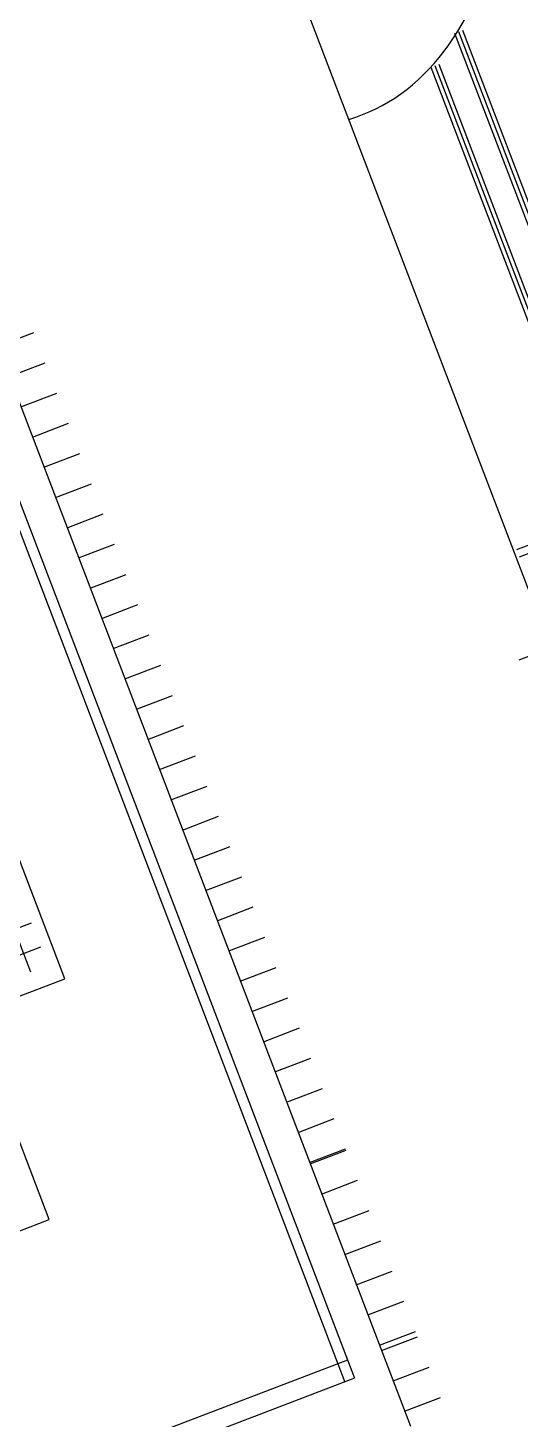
# Model space of a CAD drawing. Header units: inches. Extents: x -5597760 to 21122418, y -37133 to 23298423.
# Drawn here: x 7783813 to 8205527, y 8816458 to 10008992 of the extents above; entities that cross this region are included whole.
import ezdxf

# ---------------------------------------------------------------- set-up
doc = ezdxf.new("R2010")
doc.units = ezdxf.units.IN
doc.header["$MEASUREMENT"] = 0

# ---------------------------------------------------------------- blocks, each defined once
blk = doc.blocks.new('A$C51B40909')
for p, q in [((2.3038, 0.918, -0.1688), (2.3038, 2.918, -0.1688)), ((2.2189, 2.1764, -0.1688), (2.2189, 0.9471, -0.1688)), ((2.769, 1.918, -0.1688), (2.769, 0.082, -0.1688)), ((2.769, 1.868, -0.1688), (2.879, 1.868, -0.1688)), ((2.639, 1.818, -0.1688), (2.639, 0.182, -0.1688)), ((2.669, 1.818, -0.1688), (2.669, 0.182, -0.1688)), ((2.769, 1.818, -0.1688), (2.879, 1.818, -0.1688)), ((2.769, 1.768, -0.1688), (2.879, 1.768, -0.1688)), ((2.769, 1.718, -0.1688), (2.879, 1.718, -0.1688)), ((2.769, 1.668, -0.1688), (2.879, 1.668, -0.1688)), ((2.769, 1.618, -0.1688), (2.879, 1.618, -0.1688)), ((2.769, 1.568, -0.1688), (2.879, 1.568, -0.1688)), ((2.769, 1.518, -0.1688), (2.879, 1.518, -0.1688)), ((2.769, 1.468, -0.1688), (2.879, 1.468, -0.1688)), ((2.769, 1.418, -0.1688), (2.879, 1.418, -0.1688)), ((2.769, 1.368, -0.1688), (2.879, 1.368, -0.1688)), ((2.769, 1.318, -0.1688), (2.879, 1.318, -0.1688)), ((2.769, 1.268, -0.1688), (2.879, 1.268, -0.1688)), ((2.769, 1.218, -0.1688), (2.879, 1.218, -0.1688)), ((2.769, 1.168, -0.1688), (2.879, 1.168, -0.1688)), ((2.769, 1.118, -0.1688), (2.879, 1.118, -0.1688)), ((2.769, 1.068, -0.1688), (2.879, 1.068, -0.1688)), ((0.531, 1.0174, -0.1688), (2.2724, 1.0174, -0.1688)), ((2.769, 1.018, -0.1688), (2.879, 1.018, -0.1688)), ((0.531, 0.9774, -0.1688), (2.2724, 0.9774, -0.1688)), ((2.769, 0.968, -0.1688), (2.879, 0.968, -0.1688)), ((0.5038, 0.918, -0.1688), (2.3038, 0.918, -0.1688)), ((2.769, 0.918, -0.1688), (2.879, 0.918, -0.1688)), ((2.769, 0.868, -0.1688), (2.879, 0.868, -0.1688)), ((2.017, 0.5791, -0.1688), (2.017, 0.8591, -0.1688)), ((2.769, 0.818, -0.1688), (2.879, 0.818, -0.1688)), ((2.769, 0.768, -0.1688), (2.879, 0.768, -0.1688)), ((2.769, 0.718, -0.1688), (2.879, 0.718, -0.1688)), ((2.769, 0.668, -0.1688), (2.879, 0.668, -0.1688)), ((2.769, 0.618, -0.1688), (2.879, 0.618, -0.1688)), ((0.817, 0.5791, -0.1688), (2.017, 0.5791, -0.1688)), ((2.769, 0.568, -0.1688), (2.879, 0.568, -0.1688)), ((2.769, 0.518, -0.1688), (2.879, 0.518, -0.1688)), ((2.769, 0.516, -0.1688), (2.879, 0.516, -0.1688)), ((2.769, 0.466, -0.1688), (2.879, 0.466, -0.1688)), ((2.769, 0.416, -0.1688), (2.879, 0.416, -0.1688)), ((2.769, 0.366, -0.1688), (2.879, 0.366, -0.1688)), ((2.769, 0.316, -0.1688), (2.879, 0.316, -0.1688)), ((2.769, 0.266, -0.1688), (2.879, 0.266, -0.1688)), ((2.769, 0.216, -0.1688), (2.879, 0.216, -0.1688)), ((2.669, 0.212, -0.1688), (0.2881, 0.212, -0.1688)), ((2.769, 0.207, -0.1688), (2.879, 0.207, -0.1688)), ((2.769, 0.207, -0.1688), (2.879, 0.207, -0.1688)), ((2.669, 0.182, -0.1688), (0.2881, 0.182, -0.1688)), ((2.769, 0.157, -0.1688), (2.879, 0.157, -0.1688)), ((2.769, 0.107, -0.1688), (2.879, 0.107, -0.1688))]:
    blk.add_line(p, q)
blk = doc.blocks.new('A$C62731D1C')
for p, q in [((0.0963, 0.3882, 0.6857), (0.0963, 2.1408, 0.6857)), ((0.4664, 1.4437, 0.6857), (0.4664, 0.312, 0.6857)), ((0.4784, 1.4437, 0.6857), (0.4784, 0.312, 0.6857)), ((0.4904, 1.4437, 0.6857), (0.4904, 0.312, 0.6857)), ((0.3683, 1.4076, 0.6857), (0.3683, 0.312, 0.6857)), ((0.3803, 1.4076, 0.6857), (0.3803, 0.312, 0.6857)), ((0.3923, 1.4076, 0.6857), (0.3923, 0.312, 0.6857)), ((0.1061, 0.6641, 0.6857), (1.4609, 0.6641, 0.6857)), ((0.1061, 0.6521, 0.6857), (1.4609, 0.6521, 0.6857)), ((0, 0.5033, 0.6857), (0.0963, 0.5033, 0.6857))]:
    blk.add_line(p, q)
blk.add_arc((0.1344, 2.2742, 0.6857), 0.8976, 267.5673, 309.5461)
blk = doc.blocks.new('A$C0E6D7E3D')
blk.add_blockref('A$C62731D1C', (0, 0))
blk = doc.blocks.new('01-01-cad-blocks-net-beds')
at = {"xscale": 1000, "yscale": 1000, "zscale": 1000}
for name, p in [('A$C51B40909', (32932, 9539.6, 168.8)), ('A$C0E6D7E3D', (36771.6, 10164.4, -685.7))]:
    blk.add_blockref(name, p, dxfattribs=at)

msp = doc.modelspace()

# ---------------------------------------------------------------- block references
at = {"xscale": 300.1938731896516, "yscale": 554.7683964805537, "zscale": 300.1938731896516, "rotation": 20.89932353322971}
msp.add_blockref('01-01-cad-blocks-net-beds', (3466.3, 689.2), dxfattribs=at)

doc.saveas('drawing.dxf')
